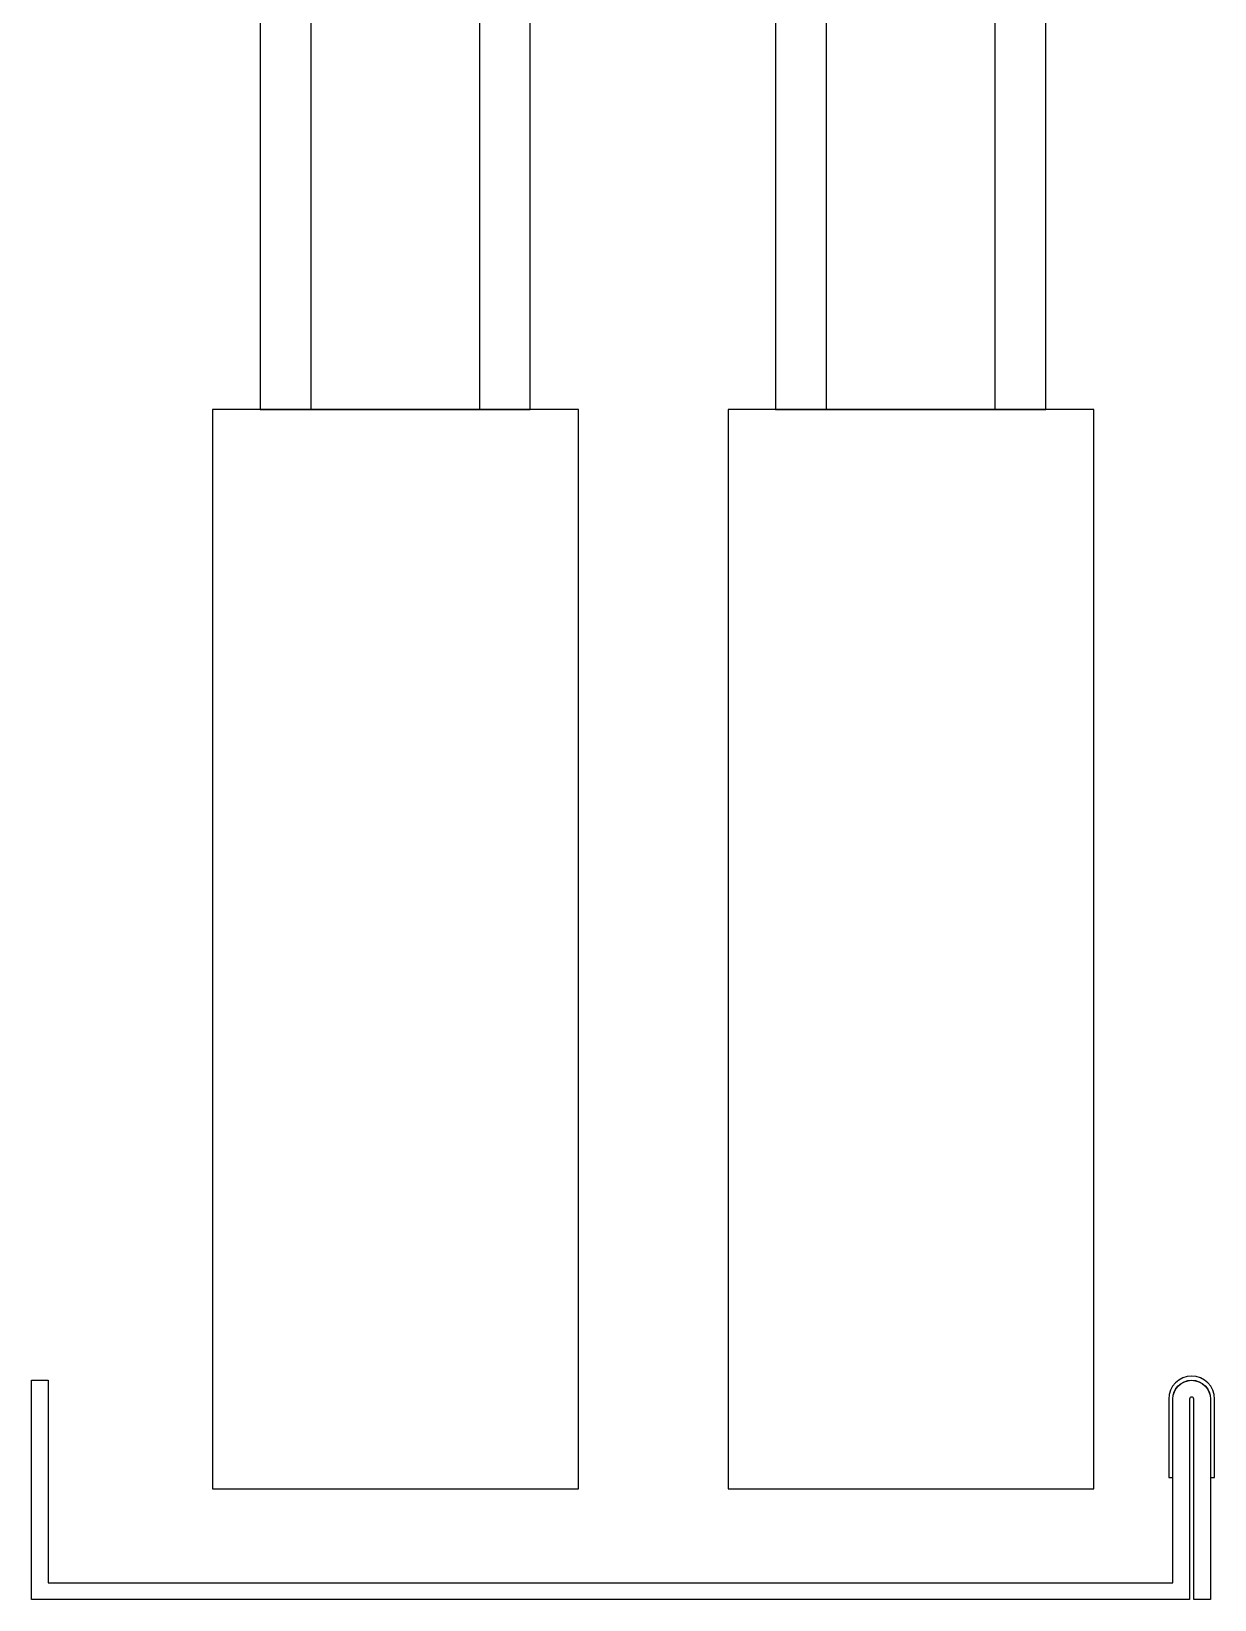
# Model space of a CAD drawing. Header units: inches. Extents: x -2661 to 42767, y -1222 to 9099.
# Drawn here: x 2283.92 to 2288.3, y 1636.52 to 1642.32 of the extents above; entities that cross this region are included whole.
import ezdxf

# ---------------------------------------------------------------- set-up
doc = ezdxf.new("R2010")
doc.units = ezdxf.units.IN
doc.header["$LTSCALE"] = 12
doc.header["$MEASUREMENT"] = 0
doc.layers.get('0').update_dxf_attribs({"linetype": 'CONTINUOUS'})
doc.layers.add('S-ARCH', color=1, linetype='CONTINUOUS')

# ---------------------------------------------------------------- blocks, each defined once
blk = doc.blocks.new('DOUBLE BOTTOM OPT2')
for points in [[(-1.2968, 16.5), (-1.2968, 4.4065), (-0.2968, 4.4065), (-0.2968, 16.5)], [(-1.1093, 16.5), (-1.1093, 4.4065), (-0.4843, 4.4065), (-0.4843, 16.5)], [(0.6112, 16.5), (0.6112, 4.4065), (1.6112, 4.4065), (1.6112, 16.5)], [(0.7987, 16.5), (0.7987, 4.4065), (1.4237, 4.4065), (1.4237, 16.5)]]:
    blk.add_lwpolyline(points)
for points in [[(-1.4728, 0.4105), (-0.1188, 0.4105), (-0.1188, 4.4065), (-1.4728, 4.4065)], [(0.4352, 0.4105), (1.7892, 0.4105), (1.7892, 4.4065), (0.4352, 4.4065)]]:
    blk.add_lwpolyline(points, close=True)
for points in [[(2.0662, 0.7425), (2.0667, 0.4525), (2.0817, 0.4525), (2.0812, 0.7425, -1), (2.2212, 0.7425), (2.2207, 0.4525), (2.2357, 0.4525), (2.2362, 0.7425, 1)], [(2.2207, 0.7425), (2.2207, 0), (2.1587, 0), (2.1587, 0.7425, 1), (2.1437, 0.7425), (2.1437, 0), (-2.1437, 0), (-2.1437, 0.812), (-2.0813, 0.812), (-2.0813, 0.062), (2.0817, 0.062), (2.0817, 0.7425, -1)]]:
    blk.add_lwpolyline(points, format="xyb", close=True)

msp = doc.modelspace()

# ---------------------------------------------------------------- block references
at = {"layer": 'S-ARCH'}
msp.add_blockref('DOUBLE BOTTOM OPT2', (2286.06746, 1636.51832), dxfattribs=at)

doc.saveas('drawing.dxf')
